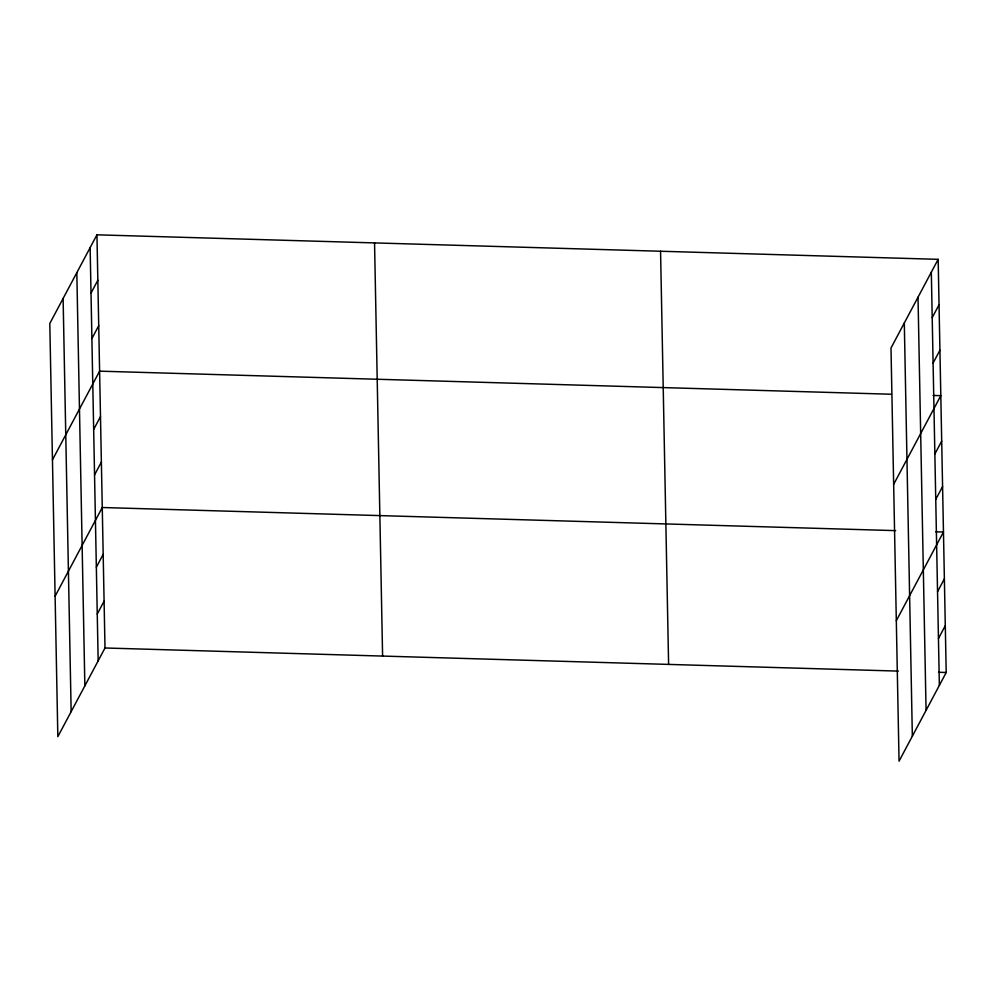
<?xml version="1.0" encoding="UTF-8"?>
<svg xmlns="http://www.w3.org/2000/svg" width="996" height="996" viewBox="0 0 996 996"><rect width="100%" height="100%" fill="white"/><g stroke="black" fill="none" stroke-linecap="round" stroke-linejoin="round"><path stroke-width="1.49" d="M96.948 234.819L49.8 323.501L57.843 736.667L105.003 647.985L96.948 234.819L938.157 259.334L946.2 672.499L899.052 761.181L890.997 348.015L938.157 259.334M91.01 293.11L97.832 280.262M91.893 338.565L98.729 325.717M52.452 459.841L99.612 371.159L891.457 394.242M93.661 429.463L100.496 416.614M94.545 474.905L101.38 462.057M55.116 596.193L102.264 507.512L895.653 530.631M96.351 567.185L103.173 554.336M97.259 614.009L104.094 601.161M932.206 317.624L939.041 304.788M933.09 363.079L939.925 350.231M893.661 484.355L940.809 395.673L933.103 395.449M934.858 453.977L941.693 441.128M935.742 499.419L942.577 486.571M896.313 620.707L943.461 532.026L935.754 531.802M937.547 591.699L944.37 578.85M938.456 638.523L945.291 625.675M105.003 647.985L898.392 671.105M938.493 672.275L946.2 672.499M931.322 272.182L939.365 685.348M918.013 297.206L926.068 710.372M904.306 322.99L912.348 736.156M660.56 251.241L668.602 664.407M374.546 242.912L382.601 656.078M90.126 247.668L98.168 660.834M76.817 272.692L84.859 685.858M63.109 298.476L71.152 711.642"/></g></svg>
